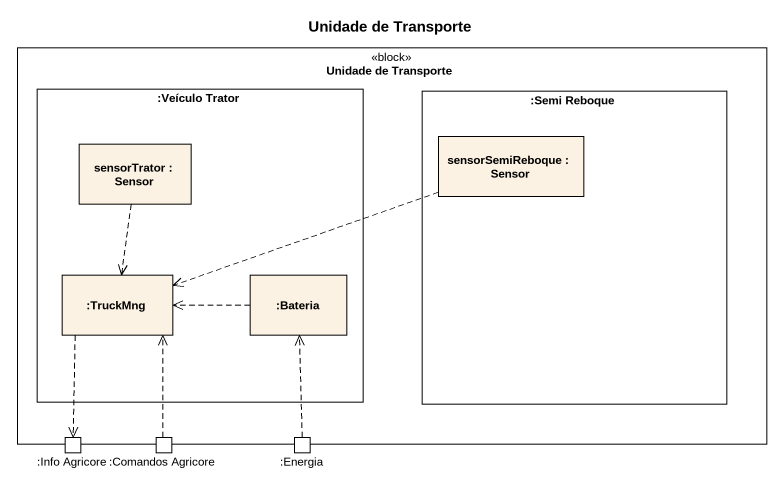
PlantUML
@startuml
title Unidade de Transporte
rectangle "Unidade de Transporte" as Unidade_de_Transporte <<block>> {
  rectangle ":Veículo Trator" as Veículo_Trator {
    rectangle "sensorTrator : Sensor" as sensorTrator
    rectangle ":TruckMng" as TruckMng
    rectangle ":Bateria" as Bateria
  }
  rectangle ":Semi Reboque" as Semi_Reboque {
    rectangle "sensorSemiReboque : Sensor" as sensorSemiReboque
  }
  port ":Info Agricore" as Info_Agricore
  port ":Comandos Agricore" as Comandos_Agricore
  port ":Energia" as Energia
}
sensorTrator ..> TruckMng
sensorSemiReboque .left.> TruckMng
TruckMng ..> Info_Agricore
Bateria .left.> TruckMng
Comandos_Agricore .up.> TruckMng
Energia .up.> Bateria
@enduml
